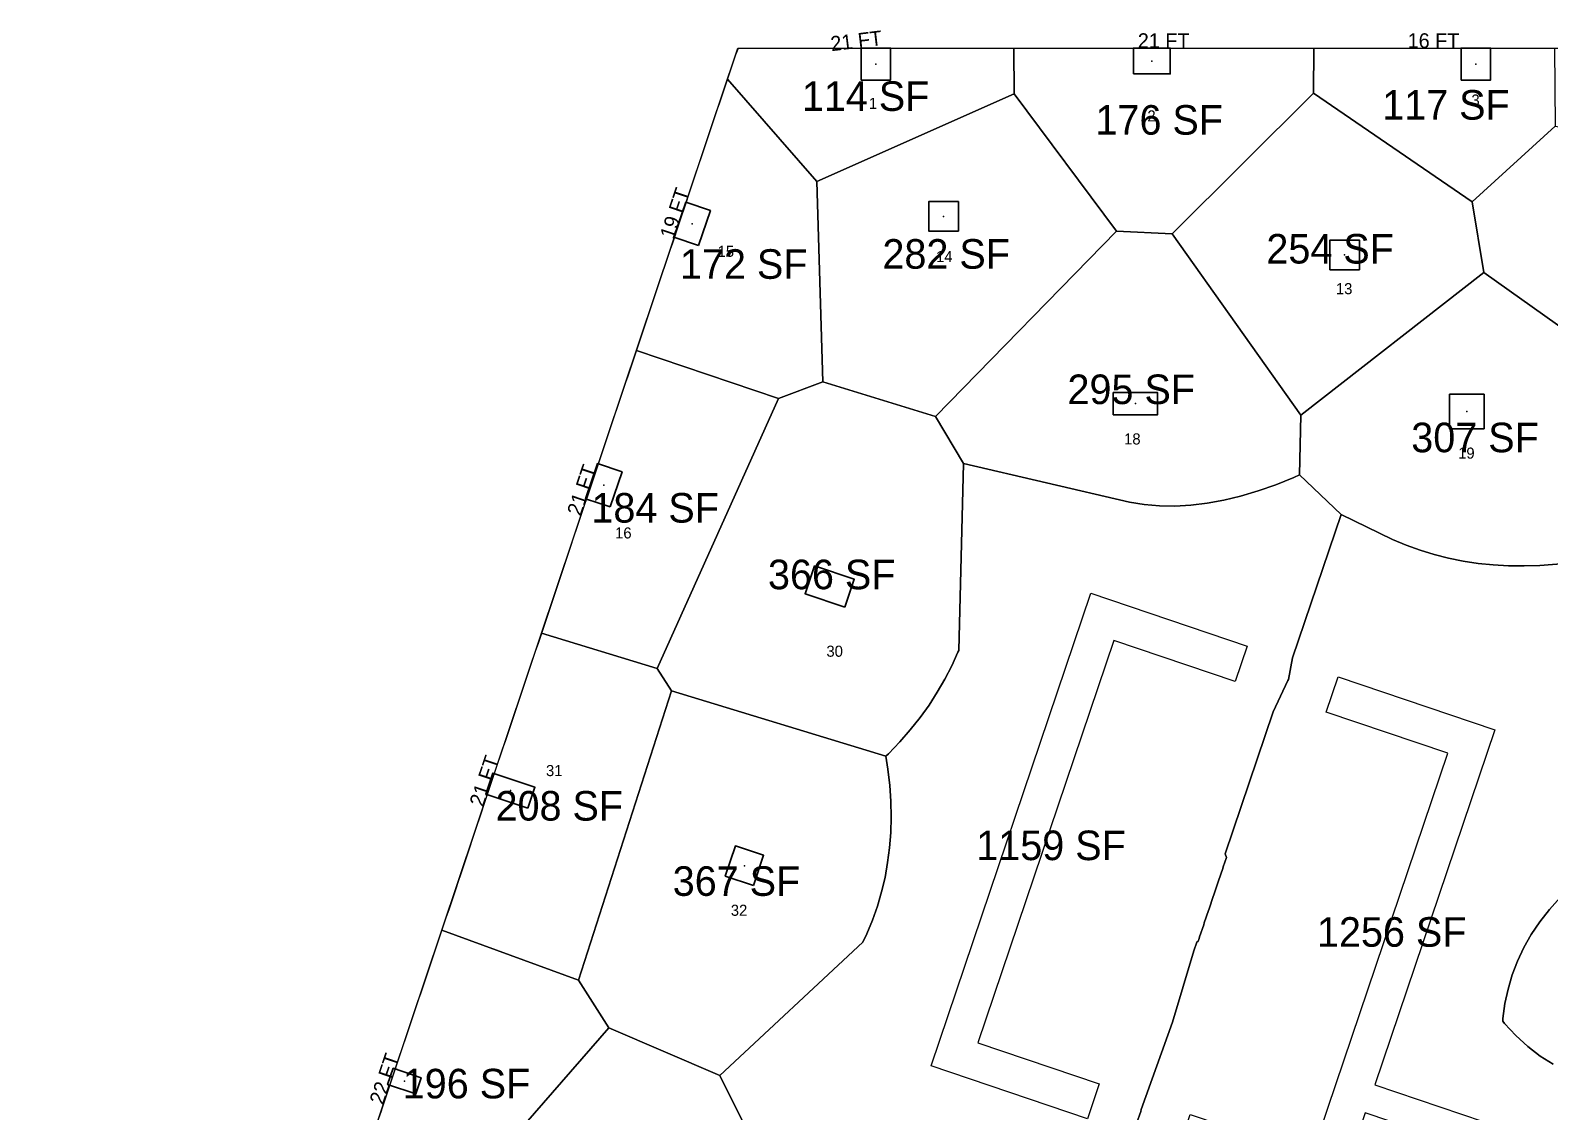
# Model space of a CAD drawing. Header units: metres. Extents: x 29 to 12657, y -13 to 49076.
# Drawn here: x 10454 to 11687, y 9853 to 10731 of the extents above; entities that cross this region are included whole.
import ezdxf
from ezdxf.enums import TextEntityAlignment as Align

# ---------------------------------------------------------------- set-up
doc = ezdxf.new("R2010")
doc.units = ezdxf.units.M
doc.layers.add('COL-IDEN', color=171, linetype='Continuous', lineweight=30)
doc.layers.add('COLS', color=52, linetype='Continuous', lineweight=20)
for name, color, linetype in [('FLOOR_2_AREA_LABELS', 3, 'Continuous'), ('FLOOR_2_BOUNDARY', 5, 'Continuous'), ('FLOOR_2_COLUMNS', 7, 'Continuous'), ('FLOOR_2_FASCADE_COLUMNS', 30, 'Continuous'), ('FLOOR_2_LARGE_TRIBUTARY', 6, 'Continuous'), ('FLOOR_2_TRIBUTARY_COL_0', 2, 'Continuous'), ('FLOOR_2_TRIBUTARY_COL_10', 2, 'Continuous'), ('FLOOR_2_TRIBUTARY_COL_12', 2, 'Continuous'), ('FLOOR_2_TRIBUTARY_COL_13', 2, 'Continuous'), ('FLOOR_2_TRIBUTARY_COL_15', 2, 'Continuous'), ('FLOOR_2_TRIBUTARY_COL_16', 2, 'Continuous'), ('FLOOR_2_TRIBUTARY_COL_17', 2, 'Continuous'), ('FLOOR_2_TRIBUTARY_COL_23', 2, 'Continuous'), ('FLOOR_2_TRIBUTARY_COL_24', 2, 'Continuous'), ('FLOOR_2_TRIBUTARY_COL_25', 2, 'Continuous'), ('FLOOR_2_TRIBUTARY_COL_36', 2, 'Continuous'), ('FLOOR_2_TRIBUTARY_COL_37', 2, 'Continuous'), ('FLOOR_2_TRIBUTARY_COL_4', 2, 'Continuous'), ('FLOOR_2_TRIBUTARY_COL_41', 2, 'Continuous'), ('FLOOR_2_TRIBUTARY_COL_5', 2, 'Continuous'), ('FLOOR_2_TRIBUTARY_COL_8', 2, 'Continuous'), ('FLOOR_2_WALL_TRIBUTARY_53', 1, 'Continuous'), ('FLOOR_2_WALL_TRIBUTARY_54', 1, 'Continuous'), ('SLAB-RESIDENTIAL', 6, 'Continuous'), ('WALL', 4, 'Continuous')]:
    doc.layers.add(name, color=color, linetype=linetype)

msp = doc.modelspace()

# ---------------------------------------------------------------- linework, layer by layer
at = {"layer": 'COLS', "lineweight": 30}
for points in [[(11128.2, 10690.2), (11128.2, 10716.2), (11152.2, 10716.2), (11152.2, 10690.2)], [(11349.2, 10695.2), (11349.2, 10716.2), (11379.2, 10716.2), (11379.2, 10695.2)], [(11615.2, 10690.2), (11615.2, 10716.2), (11639.2, 10716.2), (11639.2, 10690.2)], [(11207.2, 10567.6), (11207.2, 10591.6), (11183.2, 10591.6), (11183.2, 10567.6)], [(11207.2, 10567.6), (11207.2, 10591.6), (11183.2, 10591.6), (11183.2, 10567.6)], [(10996.3, 10555.9), (10976.4, 10562.6), (10986, 10591.1), (11005.9, 10584.3)], [(11508.7, 10536.3), (11508.7, 10560.3), (11532.7, 10560.3), (11532.7, 10536.3)], [(11332.9, 10418.6), (11332.9, 10436.6), (11368.9, 10436.6), (11368.9, 10418.6)], [(11605.9, 10407.2), (11605.9, 10435.2), (11633.9, 10435.2), (11633.9, 10407.2)], [(10924.6, 10343.7), (10904.7, 10350.4), (10914.3, 10378.9), (10934.2, 10372.1)], [(11115, 10262.3), (11082.8, 10273.2), (11090.5, 10295.9), (11122.7, 10285)], [(10857.7, 10099.1), (10863.5, 10116.2), (10829.4, 10127.7), (10823.6, 10110.6)], [(11040.8, 10036.3), (11049.1, 10061), (11026.3, 10068.6), (11018, 10044)], [(10766.8, 9867.2), (10744, 9874.8), (10748.5, 9888.1), (10771.2, 9880.4)]]:
    msp.add_lwpolyline(points, close=True, dxfattribs=at)
at = {"layer": 'FLOOR_2_BOUNDARY'}
msp.add_lwpolyline([(10454, 9004.5), (11028.3, 10716.2), (12634.2, 10716.2), (12635.1, 9914.2), (11732.6, 9914.2), (11439.9, 9048.5), (11439.9, 9000.5), (10454, 9004.5)], close=True, dxfattribs=at)
at = {"layer": 'FLOOR_2_COLUMNS'}
for p in [(11140.2, 10703.2), (11364.2, 10705.7), (11627.2, 10703.2), (11195.2, 10579.6), (10991.2, 10573.5), (11520.7, 10548.3), (11350.9, 10427.6), (11619.9, 10421.2), (10919.4, 10361.3), (11102.8, 10279.1), (10843.6, 10113.4), (11033.6, 10052.5), (10757.6, 9877.6)]:
    msp.add_point(p, dxfattribs=at)
at = {"layer": 'FLOOR_2_FASCADE_COLUMNS'}
for points in [[(11019, 10688.2), (11020.9, 10693.9), (11022.8, 10699.6), (11024.7, 10705.3), (11026.6, 10711), (11028.8, 10716.2), (11034.8, 10716.2), (11040.8, 10716.2), (11046.8, 10716.2), (11052.8, 10716.2), (11058.8, 10716.2), (11064.8, 10716.2), (11070.8, 10716.2), (11076.8, 10716.2), (11082.8, 10716.2), (11088.8, 10716.2), (11094.8, 10716.2), (11100.8, 10716.2), (11106.8, 10716.2), (11112.8, 10716.2), (11118.8, 10716.2), (11124.8, 10716.2), (11130.8, 10716.2), (11136.8, 10716.2), (11142.8, 10716.2), (11148.8, 10716.2), (11154.8, 10716.2), (11160.8, 10716.2), (11166.8, 10716.2), (11172.8, 10716.2), (11178.8, 10716.2), (11184.8, 10716.2), (11190.8, 10716.2), (11196.8, 10716.2), (11202.8, 10716.2), (11208.8, 10716.2), (11214.8, 10716.2), (11220.8, 10716.2), (11226.8, 10716.2), (11232.8, 10716.2), (11238.8, 10716.2), (11244.8, 10716.2), (11250.8, 10716.2)], [(11250.8, 10716.2), (11256.8, 10716.2), (11262.8, 10716.2), (11268.8, 10716.2), (11274.8, 10716.2), (11280.8, 10716.2), (11286.8, 10716.2), (11292.8, 10716.2), (11298.8, 10716.2), (11304.8, 10716.2), (11310.8, 10716.2), (11316.8, 10716.2), (11322.8, 10716.2), (11328.8, 10716.2), (11334.8, 10716.2), (11340.8, 10716.2), (11346.8, 10716.2), (11352.8, 10716.2), (11358.8, 10716.2), (11364.8, 10716.2), (11370.8, 10716.2), (11376.8, 10716.2), (11382.8, 10716.2), (11388.8, 10716.2), (11394.8, 10716.2), (11400.8, 10716.2), (11406.8, 10716.2), (11412.8, 10716.2), (11418.8, 10716.2), (11424.8, 10716.2), (11430.8, 10716.2), (11436.8, 10716.2), (11442.8, 10716.2), (11448.8, 10716.2), (11454.8, 10716.2), (11460.8, 10716.2), (11466.8, 10716.2), (11472.8, 10716.2), (11478.8, 10716.2), (11484.8, 10716.2), (11490.8, 10716.2), (11496.8, 10716.2)], [(11496.8, 10716.2), (11502.8, 10716.2), (11508.8, 10716.2), (11514.8, 10716.2), (11520.8, 10716.2), (11526.8, 10716.2), (11532.8, 10716.2), (11538.8, 10716.2), (11544.8, 10716.2), (11550.8, 10716.2), (11556.8, 10716.2), (11562.8, 10716.2), (11568.8, 10716.2), (11574.8, 10716.2), (11580.8, 10716.2), (11586.8, 10716.2), (11592.8, 10716.2), (11598.8, 10716.2), (11604.8, 10716.2), (11610.8, 10716.2), (11616.8, 10716.2), (11622.8, 10716.2), (11628.8, 10716.2), (11634.8, 10716.2), (11640.8, 10716.2), (11646.8, 10716.2), (11652.8, 10716.2), (11658.8, 10716.2), (11664.8, 10716.2), (11670.8, 10716.2), (11676.8, 10716.2), (11682.8, 10716.2), (11688.8, 10716.2)], [(10946.4, 10472.1), (10948.3, 10477.8), (10950.2, 10483.4), (10952.2, 10489.1), (10954.1, 10494.8), (10956, 10500.5), (10957.9, 10506.2), (10959.8, 10511.9), (10961.7, 10517.6), (10963.6, 10523.3), (10965.5, 10529), (10967.4, 10534.6), (10969.3, 10540.3), (10971.2, 10546), (10973.1, 10551.7), (10975.1, 10557.4), (10977, 10563.1), (10978.9, 10568.8), (10980.8, 10574.5), (10982.7, 10580.2), (10984.6, 10585.8), (10986.5, 10591.5), (10988.4, 10597.2), (10990.3, 10602.9), (10992.2, 10608.6), (10994.1, 10614.3), (10996.1, 10620), (10998, 10625.7), (10999.9, 10631.3), (11001.8, 10637), (11003.7, 10642.7), (11005.6, 10648.4), (11007.5, 10654.1), (11009.4, 10659.8), (11011.3, 10665.5), (11013.2, 10671.2), (11015.1, 10676.9), (11017, 10682.5), (11019, 10688.2)], [(10868.2, 10238.8), (10870.1, 10244.5), (10872, 10250.2), (10873.9, 10255.9), (10875.8, 10261.6), (10877.7, 10267.3), (10879.6, 10273), (10881.5, 10278.7), (10883.5, 10284.4), (10885.4, 10290), (10887.3, 10295.7), (10889.2, 10301.4), (10891.1, 10307.1), (10893, 10312.8), (10894.9, 10318.5), (10896.8, 10324.2), (10898.7, 10329.9), (10900.6, 10335.6), (10902.5, 10341.2), (10904.4, 10346.9), (10906.4, 10352.6), (10908.3, 10358.3), (10910.2, 10364), (10912.1, 10369.7), (10914, 10375.4), (10915.9, 10381.1), (10917.8, 10386.7), (10919.7, 10392.4), (10921.6, 10398.1), (10923.5, 10403.8), (10925.4, 10409.5), (10927.3, 10415.2), (10929.3, 10420.9), (10931.2, 10426.6), (10933.1, 10432.3), (10935, 10437.9), (10936.9, 10443.6), (10938.8, 10449.3), (10940.7, 10455), (10942.6, 10460.7), (10944.5, 10466.4), (10946.4, 10472.1)], [(10788, 9999.9), (10789.9, 10005.6), (10791.8, 10011.3), (10793.8, 10017), (10795.7, 10022.7), (10797.6, 10028.4), (10799.5, 10034.1), (10801.4, 10039.8), (10803.3, 10045.4), (10805.2, 10051.1), (10807.1, 10056.8), (10809, 10062.5), (10810.9, 10068.2), (10812.8, 10073.9), (10814.7, 10079.6), (10816.7, 10085.3), (10818.6, 10090.9), (10820.5, 10096.6), (10822.4, 10102.3), (10824.3, 10108), (10826.2, 10113.7), (10828.1, 10119.4), (10830, 10125.1), (10831.9, 10130.8), (10833.8, 10136.5), (10835.7, 10142.1), (10837.6, 10147.8), (10839.6, 10153.5), (10841.5, 10159.2), (10843.4, 10164.9), (10845.3, 10170.6), (10847.2, 10176.3), (10849.1, 10182), (10851, 10187.7), (10852.9, 10193.3), (10854.8, 10199), (10856.7, 10204.7), (10858.6, 10210.4), (10860.5, 10216.1), (10862.5, 10221.8), (10864.4, 10227.5), (10866.3, 10233.2), (10868.2, 10238.8)], [(10738.4, 9852), (10740.3, 9857.7), (10742.2, 9863.4), (10744.1, 9869.1), (10746, 9874.8), (10748, 9880.5), (10749.9, 9886.2), (10751.8, 9891.9), (10753.7, 9897.5), (10755.6, 9903.2), (10757.5, 9908.9), (10759.4, 9914.6), (10761.3, 9920.3), (10763.2, 9926), (10765.1, 9931.7), (10767, 9937.4), (10768.9, 9943.1), (10770.9, 9948.7), (10772.8, 9954.4), (10774.7, 9960.1), (10776.6, 9965.8), (10778.5, 9971.5), (10780.4, 9977.2), (10782.3, 9982.9), (10784.2, 9988.6), (10786.1, 9994.2), (10788, 9999.9)]]:
    msp.add_lwpolyline(points, dxfattribs=at)
at = {"layer": 'FLOOR_2_LARGE_TRIBUTARY'}
for points in [[(11252.5, 10679.1), (11092.2, 10607.8), (11019.9, 10691), (11028.3, 10716.2), (11252.1, 10716.2), (11252.5, 10679.1)], [(11495.5, 10679.7), (11380.7, 10565.5), (11335.6, 10567.7), (11252.5, 10679.1), (11252.1, 10716.2), (11495.8, 10716.2), (11495.5, 10679.7)], [(11691.6, 10652.8), (11624.1, 10591.3), (11495.5, 10679.7), (11495.8, 10716.2), (11691.1, 10716.2), (11691.6, 10652.8)], [(11092.2, 10607.8), (11097.1, 10445.3), (11061.1, 10431.6), (10945.9, 10470.6), (11019.9, 10691), (11092.2, 10607.8)], [(11092.2, 10607.8), (11252.5, 10679.1), (11335.6, 10567.7), (11188.6, 10417.1), (11097.1, 10445.3), (11092.2, 10607.8)], [(11380.7, 10565.5), (11495.5, 10679.7), (11624.1, 10591.3), (11633.6, 10534.1), (11485.2, 10418.3), (11380.7, 10565.5)], [(11624.1, 10591.3), (11691.6, 10652.8), (11866.2, 10624.6), (11864.1, 10546.5), (11742.9, 10456.3), (11633.6, 10534.1), (11624.1, 10591.3)], [(11358, 10345.6), (11346, 10347.5), (11211.4, 10379.1), (11188.6, 10417.1), (11335.6, 10567.7), (11380.7, 10565.5), (11485.2, 10418.3), (11484.1, 10369.7), (11479.5, 10367.6), (11464.8, 10361.7), (11450.4, 10356.7), (11436.3, 10352.5), (11422.6, 10349.2), (11409.1, 10346.7), (11395.9, 10345.1), (11383, 10344.4), (11370.3, 10344.6), (11358, 10345.6)], [(11484.1, 10369.7), (11485.2, 10418.3), (11633.6, 10534.1), (11742.9, 10456.3), (11737.6, 10300.9), (11679.1, 10296.3), (11666.3, 10295.8), (11653.7, 10295.9), (11641.2, 10296.6), (11629, 10297.8), (11616.9, 10299.7), (11605.1, 10302.1), (11593.4, 10305), (11582, 10308.6), (11570.7, 10312.7), (11559.6, 10317.4), (11517.9, 10337.6), (11484.1, 10369.7)], [(11061.1, 10431.6), (10962.8, 10212.5), (10869, 10241.2), (10945.9, 10470.6), (11061.1, 10431.6)], [(10962.8, 10212.5), (11061.1, 10431.6), (11097.1, 10445.3), (11188.6, 10417.1), (11211.4, 10379.1), (11207.5, 10227.3), (11206.8, 10225.7), (11201.9, 10214.7), (11196.3, 10203.9), (11190.1, 10193.3), (11183.4, 10182.9), (11176.1, 10172.8), (11168.2, 10162.8), (11159.7, 10153), (11150.6, 10143.4), (11148.4, 10141.3), (10974.3, 10194.5), (10962.8, 10212.5)], [(10962.8, 10212.5), (10974.3, 10194.5), (10899, 9959.7), (10788.1, 10000.1), (10869, 10241.2), (10962.8, 10212.5)], [(10923.6, 9920.8), (10899, 9959.7), (10974.3, 10194.5), (11148.4, 10141.3), (11150, 10130.9), (11151.5, 10117.7), (11152.4, 10104.8), (11152.6, 10092), (11152.3, 10079.5), (11151.4, 10067.1), (11149.8, 10055), (11147.7, 10043), (11144.9, 10031.3), (11141.6, 10019.7), (11137.6, 10008.4), (11133, 9997.3), (11129.7, 9990.3), (11013.6, 9882.1), (10923.6, 9920.8)], [(10899, 9959.7), (10923.6, 9920.8), (10764.5, 9738.1), (10706.7, 9757.6), (10788.1, 10000.1), (10899, 9959.7)], [(11013.6, 9882.1), (11032.3, 9844.5), (11016.9, 9746.3), (11014.4, 9734.4), (11011.3, 9722.8), (11007.6, 9711.4), (11003.2, 9700.2), (11002.2, 9698), (10999.3, 9696.8), (10984.9, 9691.7), (10970.9, 9687.7), (10957.2, 9684.7), (10943.9, 9682.8), (10930.9, 9681.9), (10918.3, 9682.1), (10906.1, 9683.3), (10894.2, 9685.6), (10882.7, 9688.9), (10766.4, 9734.5), (10764.5, 9738.1), (10923.6, 9920.8), (11013.6, 9882.1)]]:
    msp.add_lwpolyline(points, close=True, dxfattribs=at)
for points in [[(11032.3, 9844.5), (11013.6, 9882.1), (11129.7, 9990.3), (11133, 9997.3), (11137.6, 10008.4), (11141.6, 10019.7), (11144.9, 10031.3), (11147.7, 10043), (11149.8, 10055), (11151.4, 10067.1), (11152.3, 10079.5), (11152.6, 10092), (11152.4, 10104.8), (11151.5, 10117.7), (11150, 10130.9), (11148.4, 10141.3), (11150.6, 10143.4), (11159.7, 10153), (11168.2, 10162.8), (11176.1, 10172.8), (11183.4, 10182.9), (11190.1, 10193.3), (11196.3, 10203.9), (11201.9, 10214.7), (11206.8, 10225.7), (11207.5, 10227.3), (11211.4, 10379.1), (11346, 10347.5), (11358, 10345.6), (11370.3, 10344.6), (11383, 10344.4), (11395.9, 10345.1), (11409.1, 10346.7), (11422.6, 10349.2), (11436.3, 10352.5), (11450.4, 10356.7), (11464.8, 10361.7), (11479.5, 10367.6), (11484.1, 10369.7), (11517.9, 10337.6), (11478.5, 10221.2), (11475, 10203.5), (11474.5, 10202.8), (11462.8, 10177.3), (11423.8, 10062.2), (11424.8, 10059.2), (11422.2, 10051.5), (11421.8, 10050.1), (11418.3, 10040.2), (11417.9, 10038.7), (11414.5, 10028.8), (11414.1, 10027.4), (11410.7, 10017.4), (11410.2, 10016), (11406.8, 10006.1), (11406.4, 10004.6), (11403, 9994.7), (11402.5, 9993.3), (11401.8, 9991.2), (11400.7, 9990.4), (11398.4, 9983.3), (11381, 9925.4), (11355.5, 9854.5), (11355.2, 9853), (11351.7, 9843.2)], [(11351.7, 9843.2), (11355.2, 9853), (11355.5, 9854.5), (11381, 9925.4), (11398.4, 9983.3), (11400.7, 9990.4), (11401.8, 9991.2), (11402.5, 9993.3), (11403, 9994.7), (11406.4, 10004.6), (11406.8, 10006.1), (11410.2, 10016), (11410.7, 10017.4), (11414.1, 10027.4), (11414.5, 10028.8), (11417.9, 10038.7), (11418.3, 10040.2), (11421.8, 10050.1), (11422.2, 10051.5), (11424.8, 10059.2), (11423.8, 10062.2), (11462.8, 10177.3), (11474.5, 10202.8), (11475, 10203.5), (11478.5, 10221.2), (11517.9, 10337.6), (11559.6, 10317.4), (11570.7, 10312.7), (11582, 10308.6), (11593.4, 10305), (11605.1, 10302.1), (11616.9, 10299.7), (11629, 10297.8), (11641.2, 10296.6), (11653.7, 10295.9), (11666.3, 10295.8), (11679.1, 10296.3), (11737.6, 10300.9)], [(11689.9, 9891.4), (11679.4, 9898), (11669.4, 9905.7), (11659.7, 9914.6), (11650.4, 9924.5), (11649.1, 9926.2), (11649.2, 9928.4), (11649.2, 9928.4), (11650.8, 9940.5), (11653.3, 9952.3), (11656.7, 9963.8), (11661, 9975), (11666.2, 9986), (11672.2, 9996.6), (11679.1, 10006.9), (11686.9, 10017), (11695.6, 10026.7)], [(11695.6, 10026.7), (11686.9, 10017), (11679.1, 10006.9), (11672.2, 9996.6), (11666.2, 9986), (11661, 9975), (11656.7, 9963.8), (11653.3, 9952.3), (11650.8, 9940.5), (11649.2, 9928.4), (11649.1, 9926.2), (11650.4, 9924.5), (11659.7, 9914.6), (11669.4, 9905.7), (11679.4, 9898), (11689.9, 9891.4)]]:
    msp.add_lwpolyline(points, dxfattribs=at)
at = {"layer": 'FLOOR_2_TRIBUTARY_COL_0'}
msp.add_lwpolyline([(11092.2, 10607.8), (11252.5, 10679.1), (11335.6, 10567.7), (11188.6, 10417.1), (11097.1, 10445.3), (11092.2, 10607.8)], close=True, dxfattribs=at)
at = {"layer": 'FLOOR_2_TRIBUTARY_COL_10'}
msp.add_lwpolyline([(10962.8, 10212.5), (10974.3, 10194.5), (10899, 9959.7), (10788.1, 10000.1), (10869, 10241.2), (10962.8, 10212.5)], close=True, dxfattribs=at)
at = {"layer": 'FLOOR_2_TRIBUTARY_COL_12'}
msp.add_lwpolyline([(11061.1, 10431.6), (10962.8, 10212.5), (10869, 10241.2), (10945.9, 10470.6), (11061.1, 10431.6)], close=True, dxfattribs=at)
at = {"layer": 'FLOOR_2_TRIBUTARY_COL_13'}
msp.add_lwpolyline([(10923.6, 9920.8), (10899, 9959.7), (10974.3, 10194.5), (11148.4, 10141.3), (11150, 10130.9), (11151.5, 10117.7), (11152.4, 10104.8), (11152.6, 10092), (11152.3, 10079.5), (11151.4, 10067.1), (11149.8, 10055), (11147.7, 10043), (11144.9, 10031.3), (11141.6, 10019.7), (11137.6, 10008.4), (11133, 9997.3), (11129.7, 9990.3), (11013.6, 9882.1), (10923.6, 9920.8)], close=True, dxfattribs=at)
at = {"layer": 'FLOOR_2_TRIBUTARY_COL_15'}
msp.add_lwpolyline([(11092.2, 10607.8), (11097.1, 10445.3), (11061.1, 10431.6), (10945.9, 10470.6), (11019.9, 10691), (11092.2, 10607.8)], close=True, dxfattribs=at)
at = {"layer": 'FLOOR_2_TRIBUTARY_COL_16'}
msp.add_lwpolyline([(11252.5, 10679.1), (11092.2, 10607.8), (11019.9, 10691), (11028.3, 10716.2), (11252.1, 10716.2), (11252.5, 10679.1)], close=True, dxfattribs=at)
at = {"layer": 'FLOOR_2_TRIBUTARY_COL_17'}
msp.add_lwpolyline([(10899, 9959.7), (10923.6, 9920.8), (10764.5, 9738.1), (10706.7, 9757.6), (10788.1, 10000.1), (10899, 9959.7)], close=True, dxfattribs=at)
at = {"layer": 'FLOOR_2_TRIBUTARY_COL_23'}
msp.add_lwpolyline([(11495.5, 10679.7), (11380.7, 10565.5), (11335.6, 10567.7), (11252.5, 10679.1), (11252.1, 10716.2), (11495.8, 10716.2), (11495.5, 10679.7)], close=True, dxfattribs=at)
at = {"layer": 'FLOOR_2_TRIBUTARY_COL_24'}
msp.add_lwpolyline([(11691.6, 10652.8), (11624.1, 10591.3), (11495.5, 10679.7), (11495.8, 10716.2), (11691.1, 10716.2), (11691.6, 10652.8)], close=True, dxfattribs=at)
at = {"layer": 'FLOOR_2_TRIBUTARY_COL_25'}
msp.add_lwpolyline([(11484.1, 10369.7), (11485.2, 10418.3), (11633.6, 10534.1), (11742.9, 10456.3), (11737.6, 10300.9), (11679.1, 10296.3), (11666.3, 10295.8), (11653.7, 10295.9), (11641.2, 10296.6), (11629, 10297.8), (11616.9, 10299.7), (11605.1, 10302.1), (11593.4, 10305), (11582, 10308.6), (11570.7, 10312.7), (11559.6, 10317.4), (11517.9, 10337.6), (11484.1, 10369.7)], close=True, dxfattribs=at)
at = {"layer": 'FLOOR_2_TRIBUTARY_COL_36'}
msp.add_lwpolyline([(11380.7, 10565.5), (11495.5, 10679.7), (11624.1, 10591.3), (11633.6, 10534.1), (11485.2, 10418.3), (11380.7, 10565.5)], close=True, dxfattribs=at)
at = {"layer": 'FLOOR_2_TRIBUTARY_COL_37'}
msp.add_lwpolyline([(11358, 10345.6), (11346, 10347.5), (11211.4, 10379.1), (11188.6, 10417.1), (11335.6, 10567.7), (11380.7, 10565.5), (11485.2, 10418.3), (11484.1, 10369.7), (11479.5, 10367.6), (11464.8, 10361.7), (11450.4, 10356.7), (11436.3, 10352.5), (11422.6, 10349.2), (11409.1, 10346.7), (11395.9, 10345.1), (11383, 10344.4), (11370.3, 10344.6), (11358, 10345.6)], close=True, dxfattribs=at)
at = {"layer": 'FLOOR_2_TRIBUTARY_COL_4'}
msp.add_lwpolyline([(11624.1, 10591.3), (11691.6, 10652.8), (11866.2, 10624.6), (11864.1, 10546.5), (11742.9, 10456.3), (11633.6, 10534.1), (11624.1, 10591.3)], close=True, dxfattribs=at)
at = {"layer": 'FLOOR_2_TRIBUTARY_COL_41'}
msp.add_lwpolyline([(11013.6, 9882.1), (11032.3, 9844.5), (11016.9, 9746.3), (11014.4, 9734.4), (11011.3, 9722.8), (11007.6, 9711.4), (11003.2, 9700.2), (11002.2, 9698), (10999.3, 9696.8), (10984.9, 9691.7), (10970.9, 9687.7), (10957.2, 9684.7), (10943.9, 9682.8), (10930.9, 9681.9), (10918.3, 9682.1), (10906.1, 9683.3), (10894.2, 9685.6), (10882.7, 9688.9), (10766.4, 9734.5), (10764.5, 9738.1), (10923.6, 9920.8), (11013.6, 9882.1)], close=True, dxfattribs=at)
at = {"layer": 'FLOOR_2_TRIBUTARY_COL_5'}
msp.add_lwpolyline([(11689.9, 9891.4), (11679.4, 9898), (11669.4, 9905.7), (11659.7, 9914.6), (11650.4, 9924.5), (11649.1, 9926.2), (11649.2, 9928.4), (11649.2, 9928.4), (11650.8, 9940.5), (11653.3, 9952.3), (11656.7, 9963.8), (11661, 9975), (11666.2, 9986), (11672.2, 9996.6), (11679.1, 10006.9), (11686.9, 10017), (11695.6, 10026.7)], dxfattribs=at)
at = {"layer": 'FLOOR_2_TRIBUTARY_COL_8'}
msp.add_lwpolyline([(10962.8, 10212.5), (11061.1, 10431.6), (11097.1, 10445.3), (11188.6, 10417.1), (11211.4, 10379.1), (11207.5, 10227.3), (11206.8, 10225.7), (11201.9, 10214.7), (11196.3, 10203.9), (11190.1, 10193.3), (11183.4, 10182.9), (11176.1, 10172.8), (11168.2, 10162.8), (11159.7, 10153), (11150.6, 10143.4), (11148.4, 10141.3), (10974.3, 10194.5), (10962.8, 10212.5)], close=True, dxfattribs=at)
at = {"layer": 'FLOOR_2_WALL_TRIBUTARY_53'}
for points in [[(11351.7, 9843.2), (11355.2, 9853), (11355.5, 9854.5), (11381, 9925.4), (11398.4, 9983.3), (11400.7, 9990.4), (11401.8, 9991.2), (11402.5, 9993.3), (11403, 9994.7), (11406.4, 10004.6), (11406.8, 10006.1), (11410.2, 10016), (11410.7, 10017.4), (11414.1, 10027.4), (11414.5, 10028.8), (11417.9, 10038.7), (11418.3, 10040.2), (11421.8, 10050.1), (11422.2, 10051.5), (11424.8, 10059.2), (11423.8, 10062.2), (11462.8, 10177.3), (11474.5, 10202.8), (11475, 10203.5), (11478.5, 10221.2), (11517.9, 10337.6), (11559.6, 10317.4), (11570.7, 10312.7), (11582, 10308.6), (11593.4, 10305), (11605.1, 10302.1), (11616.9, 10299.7), (11629, 10297.8), (11641.2, 10296.6), (11653.7, 10295.9), (11666.3, 10295.8), (11679.1, 10296.3), (11737.6, 10300.9)], [(11695.6, 10026.7), (11686.9, 10017), (11679.1, 10006.9), (11672.2, 9996.6), (11666.2, 9986), (11661, 9975), (11656.7, 9963.8), (11653.3, 9952.3), (11650.8, 9940.5), (11649.2, 9928.4), (11649.1, 9926.2), (11650.4, 9924.5), (11659.7, 9914.6), (11669.4, 9905.7), (11679.4, 9898), (11689.9, 9891.4)]]:
    msp.add_lwpolyline(points, dxfattribs=at)
at = {"layer": 'FLOOR_2_WALL_TRIBUTARY_54'}
msp.add_lwpolyline([(11032.3, 9844.5), (11013.6, 9882.1), (11129.7, 9990.3), (11133, 9997.3), (11137.6, 10008.4), (11141.6, 10019.7), (11144.9, 10031.3), (11147.7, 10043), (11149.8, 10055), (11151.4, 10067.1), (11152.3, 10079.5), (11152.6, 10092), (11152.4, 10104.8), (11151.5, 10117.7), (11150, 10130.9), (11148.4, 10141.3), (11150.6, 10143.4), (11159.7, 10153), (11168.2, 10162.8), (11176.1, 10172.8), (11183.4, 10182.9), (11190.1, 10193.3), (11196.3, 10203.9), (11201.9, 10214.7), (11206.8, 10225.7), (11207.5, 10227.3), (11211.4, 10379.1), (11346, 10347.5), (11358, 10345.6), (11370.3, 10344.6), (11383, 10344.4), (11395.9, 10345.1), (11409.1, 10346.7), (11422.6, 10349.2), (11436.3, 10352.5), (11450.4, 10356.7), (11464.8, 10361.7), (11479.5, 10367.6), (11484.1, 10369.7), (11517.9, 10337.6), (11478.5, 10221.2), (11475, 10203.5), (11474.5, 10202.8), (11462.8, 10177.3), (11423.8, 10062.2), (11424.8, 10059.2), (11422.2, 10051.5), (11421.8, 10050.1), (11418.3, 10040.2), (11417.9, 10038.7), (11414.5, 10028.8), (11414.1, 10027.4), (11410.7, 10017.4), (11410.2, 10016), (11406.8, 10006.1), (11406.4, 10004.6), (11403, 9994.7), (11402.5, 9993.3), (11401.8, 9991.2), (11400.7, 9990.4), (11398.4, 9983.3), (11381, 9925.4), (11355.5, 9854.5), (11355.2, 9853), (11351.7, 9843.2)], dxfattribs=at)
at = {"layer": 'SLAB-RESIDENTIAL'}
msp.add_lwpolyline([(10454, 9004.5), (11028.3, 10716.2), (12634.2, 10716.2), (12635.1, 9914.2), (11732.6, 9914.2), (11439.9, 9048.5), (11439.9, 9000.5)], close=True, dxfattribs=at)
at = {"layer": 'WALL'}
for points in [[(11314.7, 10273.7), (11441.6, 10230.8), (11431.9, 10202.1), (11333.4, 10235.4), (11223, 9908.8), (11321.5, 9875.5), (11311.9, 9847.1), (11185, 9890)], [(11515.5, 10205.8), (11642.5, 10162.9), (11545.1, 9874.7), (11686, 9827.1), (11678.3, 9804.3), (11537.4, 9852), (11512.8, 9779.2), (11385.8, 9822.1), (11395.4, 9850.5), (11494, 9817.2), (11604.4, 10143.8), (11505.8, 10177.1)]]:
    msp.add_lwpolyline(points, close=True, dxfattribs=at)

# ---------------------------------------------------------------- texts
at = {"layer": 'COL-IDEN', "char_height": 9, "attachment_point": 1}
for s, insert, width in [('3', (11623.6, 10678.5), 8.484), ('1', (11134.5, 10675.8), 8.484), ('2', (11360.6, 10665.6), 8.484), ('15', (11011.8, 10555.7), 16.968), ('14', (11189.1, 10551.5), 16.968), ('13', (11513.6, 10525.4), 16.968), ('18', (11341.7, 10403.4), 16.968), ('19', (11612.8, 10391.9), 16.968), ('16', (10928.6, 10327.1), 16.968), ('30', (11100.1, 10231.1), 16.968), ('31', (10872.5, 10134.2), 16.968), ('32', (11022.5, 10020.8), 16.968)]:
    msp.add_mtext(s, dxfattribs=dict(at, insert=insert, width=width))
at = {"layer": 'FLOOR_2_AREA_LABELS'}
for s, p in [('114 SF', (11131.9, 10677.2)), ('117 SF', (11602.9, 10670.1)), ('176 SF', (11370.2, 10657.9)), ('282 SF', (11197.3, 10549.1)), ('254 SF', (11508.9, 10553.3)), ('172 SF', (11033, 10540.9)), ('295 SF', (11347.5, 10439.2)), ('307 SF', (11626.5, 10400.1)), ('184 SF', (10961.1, 10343)), ('366 SF', (11104.4, 10288.9)), ('208 SF', (10883.3, 10101.1)), ('1159 SF', (11282.4, 10069)), ('367 SF', (11027.1, 10040)), ('1256 SF', (11558.9, 9998.7)), ('196 SF', (10808, 9875.6))]:
    msp.add_text(s, height=24, dxfattribs=at).set_placement(p, align=Align.MIDDLE_CENTER)
at = {"layer": 'FLOOR_2_FASCADE_COLUMNS'}
for s, rotation, p in [('21 FT', 6.8728, (11124.3, 10722.1)), ('19 FT', 71.4533, (10977, 10582.1)), ('21 FT', 71.4533, (10901.6, 10357.4)), ('21 FT', 71.4533, (10822.4, 10121.3)), ('22 FT', 71.4533, (10741.3, 9879.5))]:
    msp.add_text(s, height=12, rotation=rotation, dxfattribs=at).set_placement(p, align=Align.MIDDLE_CENTER)
for s, p in [('21 FT', (11373.8, 10722.2)), ('16 FT', (11592.8, 10722.2))]:
    msp.add_text(s, height=12, dxfattribs=at).set_placement(p, align=Align.MIDDLE_CENTER)

doc.saveas('drawing.dxf')
